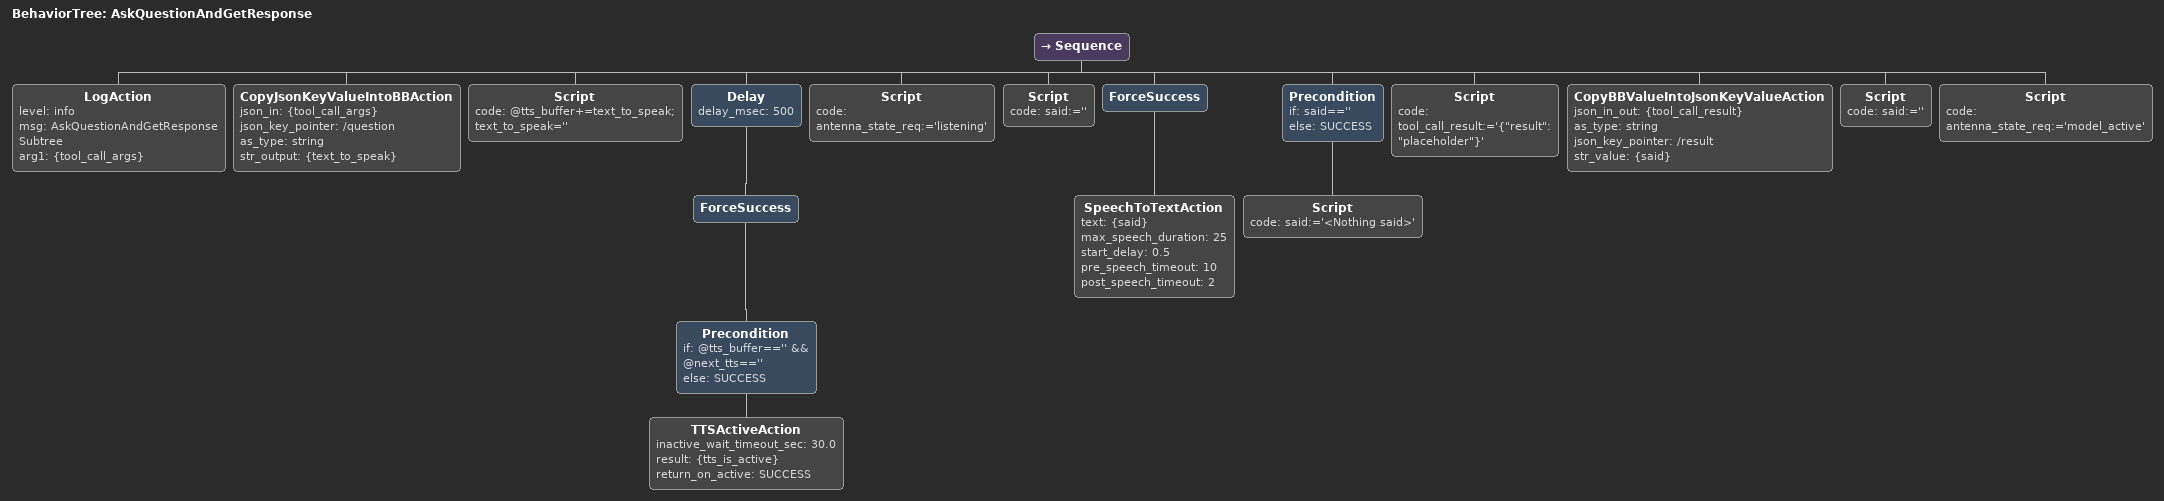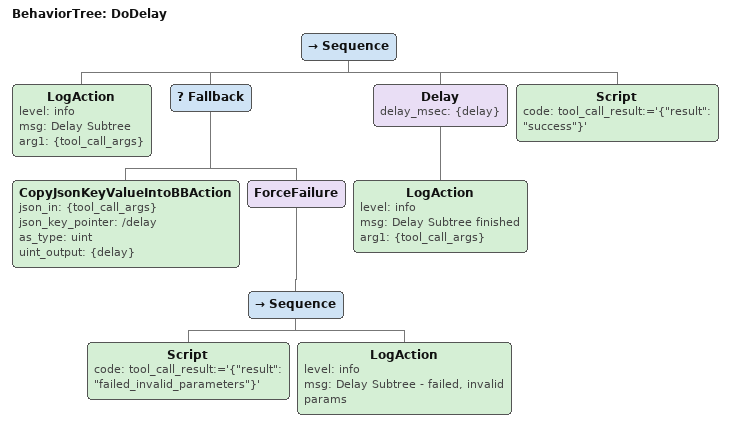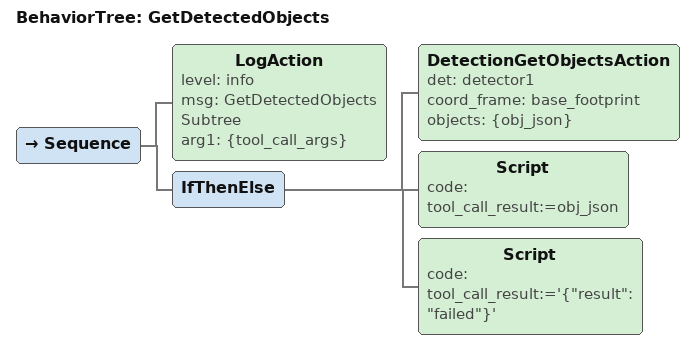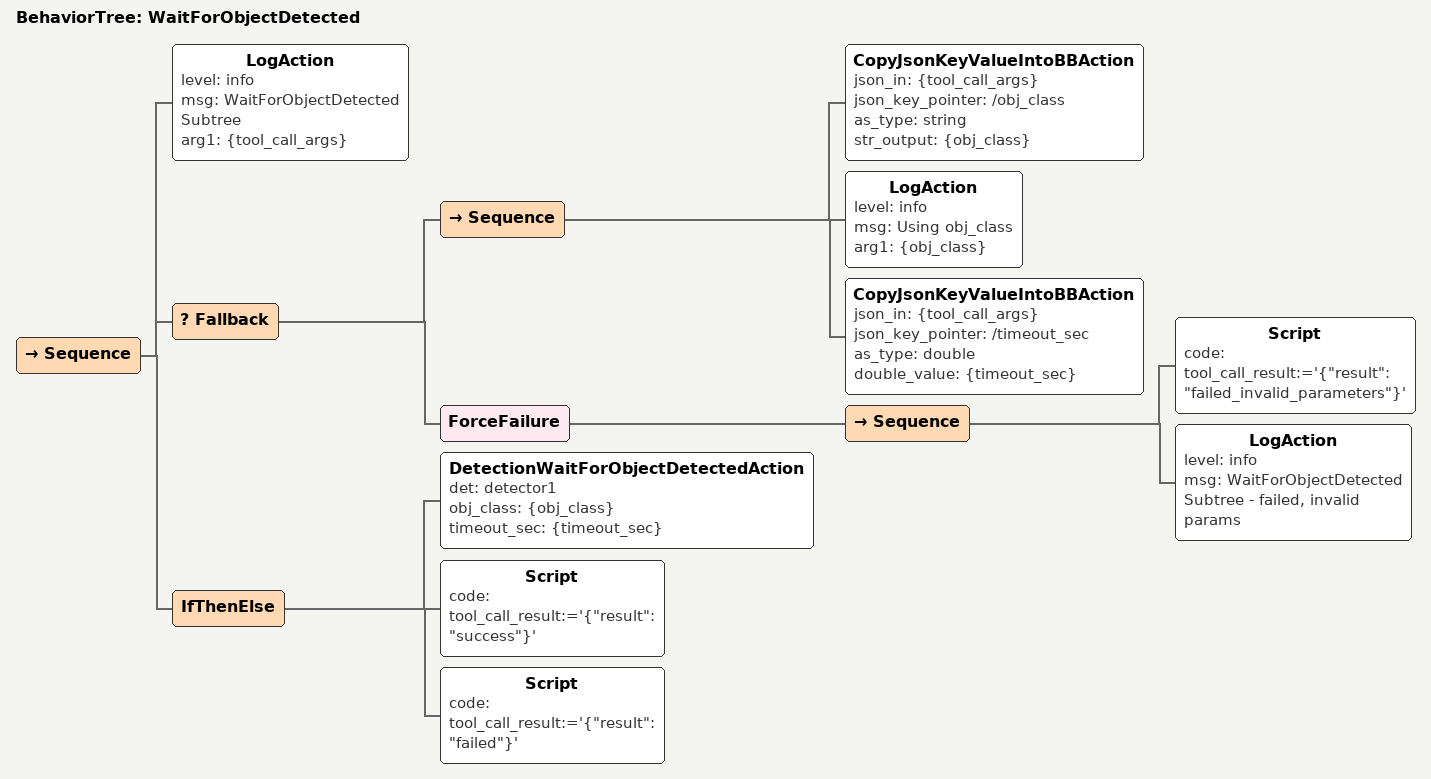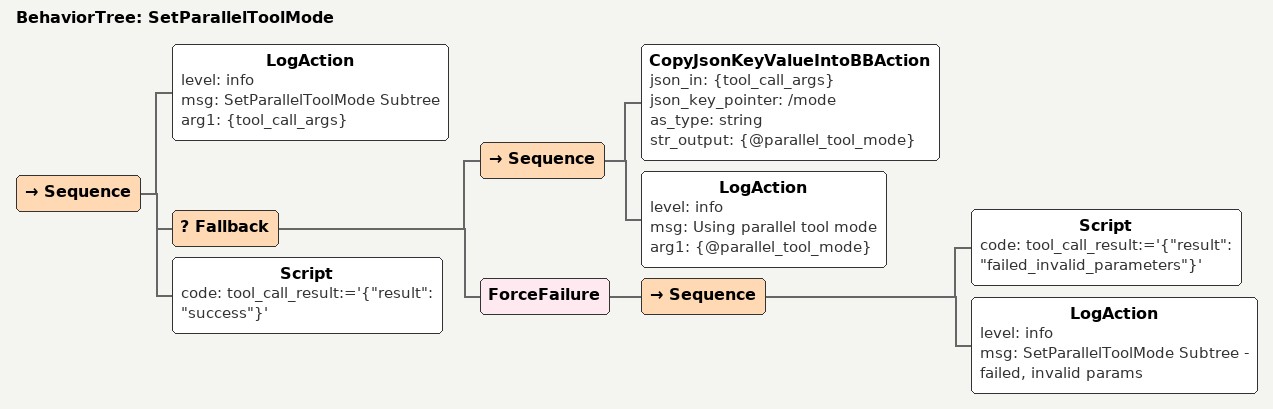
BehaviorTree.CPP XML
<BehaviorTree ID="AskQuestionAndGetResponse">
      <Sequence>
	<LogAction level="info" msg="AskQuestionAndGetResponse Subtree" arg1="{tool_call_args}"/>
	<!-- Parse json containing question to ask and store text in BB /-->
	<CopyJsonKeyValueIntoBBAction json_in="{tool_call_args}" json_key_pointer="/question" as_type="string" str_output="{text_to_speak}"/>

	<Script code=" @tts_buffer+=text_to_speak; text_to_speak='' "/>

	<!-- Give some time for TTS to become active before waiting for it to finish -->
	<Delay delay_msec="500">
		<!-- Wait for TTS to finish, best effort -->
		<ForceSuccess>
			<!-- TTS is active if text buffered or TTS being processed/played -->
			<Precondition if="@tts_buffer=='' &amp;&amp; @next_tts==''" else="SUCCESS">
				<TTSActiveAction inactive_wait_timeout_sec="30.0" result="{tts_is_active}" return_on_active="SUCCESS"/>
			</Precondition>
		</ForceSuccess>
	</Delay>

	<Script code=" antenna_state_req:='listening' "/>
	<Script code=" said:='' "/>

	<ForceSuccess>
		<SpeechToTextAction text="{said}" max_speech_duration="25" start_delay="0.5" pre_speech_timeout="10" post_speech_timeout="2"/>
	</ForceSuccess>

	<Precondition if="said==''" else="SUCCESS">
		<Script code=" said:='&lt;Nothing said>' "/>
	</Precondition>

	<Script code=" tool_call_result:='{&quot;result&quot;: &quot;placeholder&quot;}'"/>
	<CopyBBValueIntoJsonKeyValueAction json_in_out="{tool_call_result}" as_type="string" json_key_pointer="/result" str_value="{said}"/>
	<Script code=" said:='' "/>
	<Script code=" antenna_state_req:='model_active' "/>
</Sequence>
  </BehaviorTree>

<BehaviorTree ID="DoDelay">
      <Sequence>
	<LogAction level="info" msg="Delay Subtree" arg1="{tool_call_args}"/>

	<!-- Parse json containing param and store in BB /-->
	<Fallback>
		<CopyJsonKeyValueIntoBBAction json_in="{tool_call_args}" json_key_pointer="/delay" as_type="uint" uint_output="{delay}"/>
		<ForceFailure>
			<Sequence>
				<Script code=" tool_call_result:='{&quot;result&quot;: &quot;failed_invalid_parameters&quot;}'"/>
				<LogAction level="info" msg="Delay Subtree - failed, invalid params"/>
			</Sequence>
		</ForceFailure>
	</Fallback>

	<Delay delay_msec="{delay}">
		<LogAction level="info" msg="Delay Subtree finished" arg1="{tool_call_args}"/>
	</Delay>
	<Script code=" tool_call_result:='{&quot;result&quot;: &quot;success&quot;}'"/>
</Sequence>
  </BehaviorTree>

<BehaviorTree ID="GetDetectedObjects">
      <Sequence>
	<LogAction level="info" msg="GetDetectedObjects Subtree" arg1="{tool_call_args}"/>
	<IfThenElse>
		<DetectionGetObjectsAction det="detector1" coord_frame="base_footprint" objects="{obj_json}"/>
		<Script code=" tool_call_result:=obj_json"/>
		<Script code=" tool_call_result:='{&quot;result&quot;: &quot;failed&quot;}'"/>
	</IfThenElse>
</Sequence>
  </BehaviorTree>

<BehaviorTree ID="WaitForObjectDetected">
      <Sequence>
	<LogAction level="info" msg="WaitForObjectDetected Subtree" arg1="{tool_call_args}"/>

	<!-- Parse json containing param and store in BB /-->
	<Fallback>
		<Sequence>
			<CopyJsonKeyValueIntoBBAction json_in="{tool_call_args}" json_key_pointer="/obj_class" as_type="string" str_output="{obj_class}"/>
			<LogAction level="info" msg="Using obj_class" arg1="{obj_class}"/>
			<CopyJsonKeyValueIntoBBAction json_in="{tool_call_args}" json_key_pointer="/timeout_sec" as_type="double" double_value="{timeout_sec}"/>
		</Sequence>
		<ForceFailure>
			<Sequence>
				<Script code=" tool_call_result:='{&quot;result&quot;: &quot;failed_invalid_parameters&quot;}'"/>
				<LogAction level="info" msg="WaitForObjectDetected Subtree - failed, invalid params"/>
			</Sequence>
		</ForceFailure>
	</Fallback>
	<IfThenElse>
		<DetectionWaitForObjectDetectedAction det="detector1" obj_class="{obj_class}" timeout_sec="{timeout_sec}"/>
		<Script code=" tool_call_result:='{&quot;result&quot;: &quot;success&quot;}'"/>
		<Script code=" tool_call_result:='{&quot;result&quot;: &quot;failed&quot;}'"/>
	</IfThenElse>
</Sequence>
  </BehaviorTree>

<BehaviorTree ID="SetParallelToolMode">
      <Sequence>
	<LogAction level="info" msg="SetParallelToolMode Subtree" arg1="{tool_call_args}"/>

	<!-- Parse json containing param and store in BB /-->
	<Fallback>
		<Sequence>
			<CopyJsonKeyValueIntoBBAction json_in="{tool_call_args}" json_key_pointer="/mode" as_type="string" str_output="{@parallel_tool_mode}"/>
			<LogAction level="info" msg="Using parallel tool mode" arg1="{@parallel_tool_mode}"/>
		</Sequence>
		<ForceFailure>
			<Sequence>
				<Script code=" tool_call_result:='{&quot;result&quot;: &quot;failed_invalid_parameters&quot;}'"/>
				<LogAction level="info" msg="SetParallelToolMode Subtree - failed, invalid params"/>
			</Sequence>
		</ForceFailure>
	</Fallback>
	<Script code=" tool_call_result:='{&quot;result&quot;: &quot;success&quot;}'"/>
</Sequence>
  </BehaviorTree>
